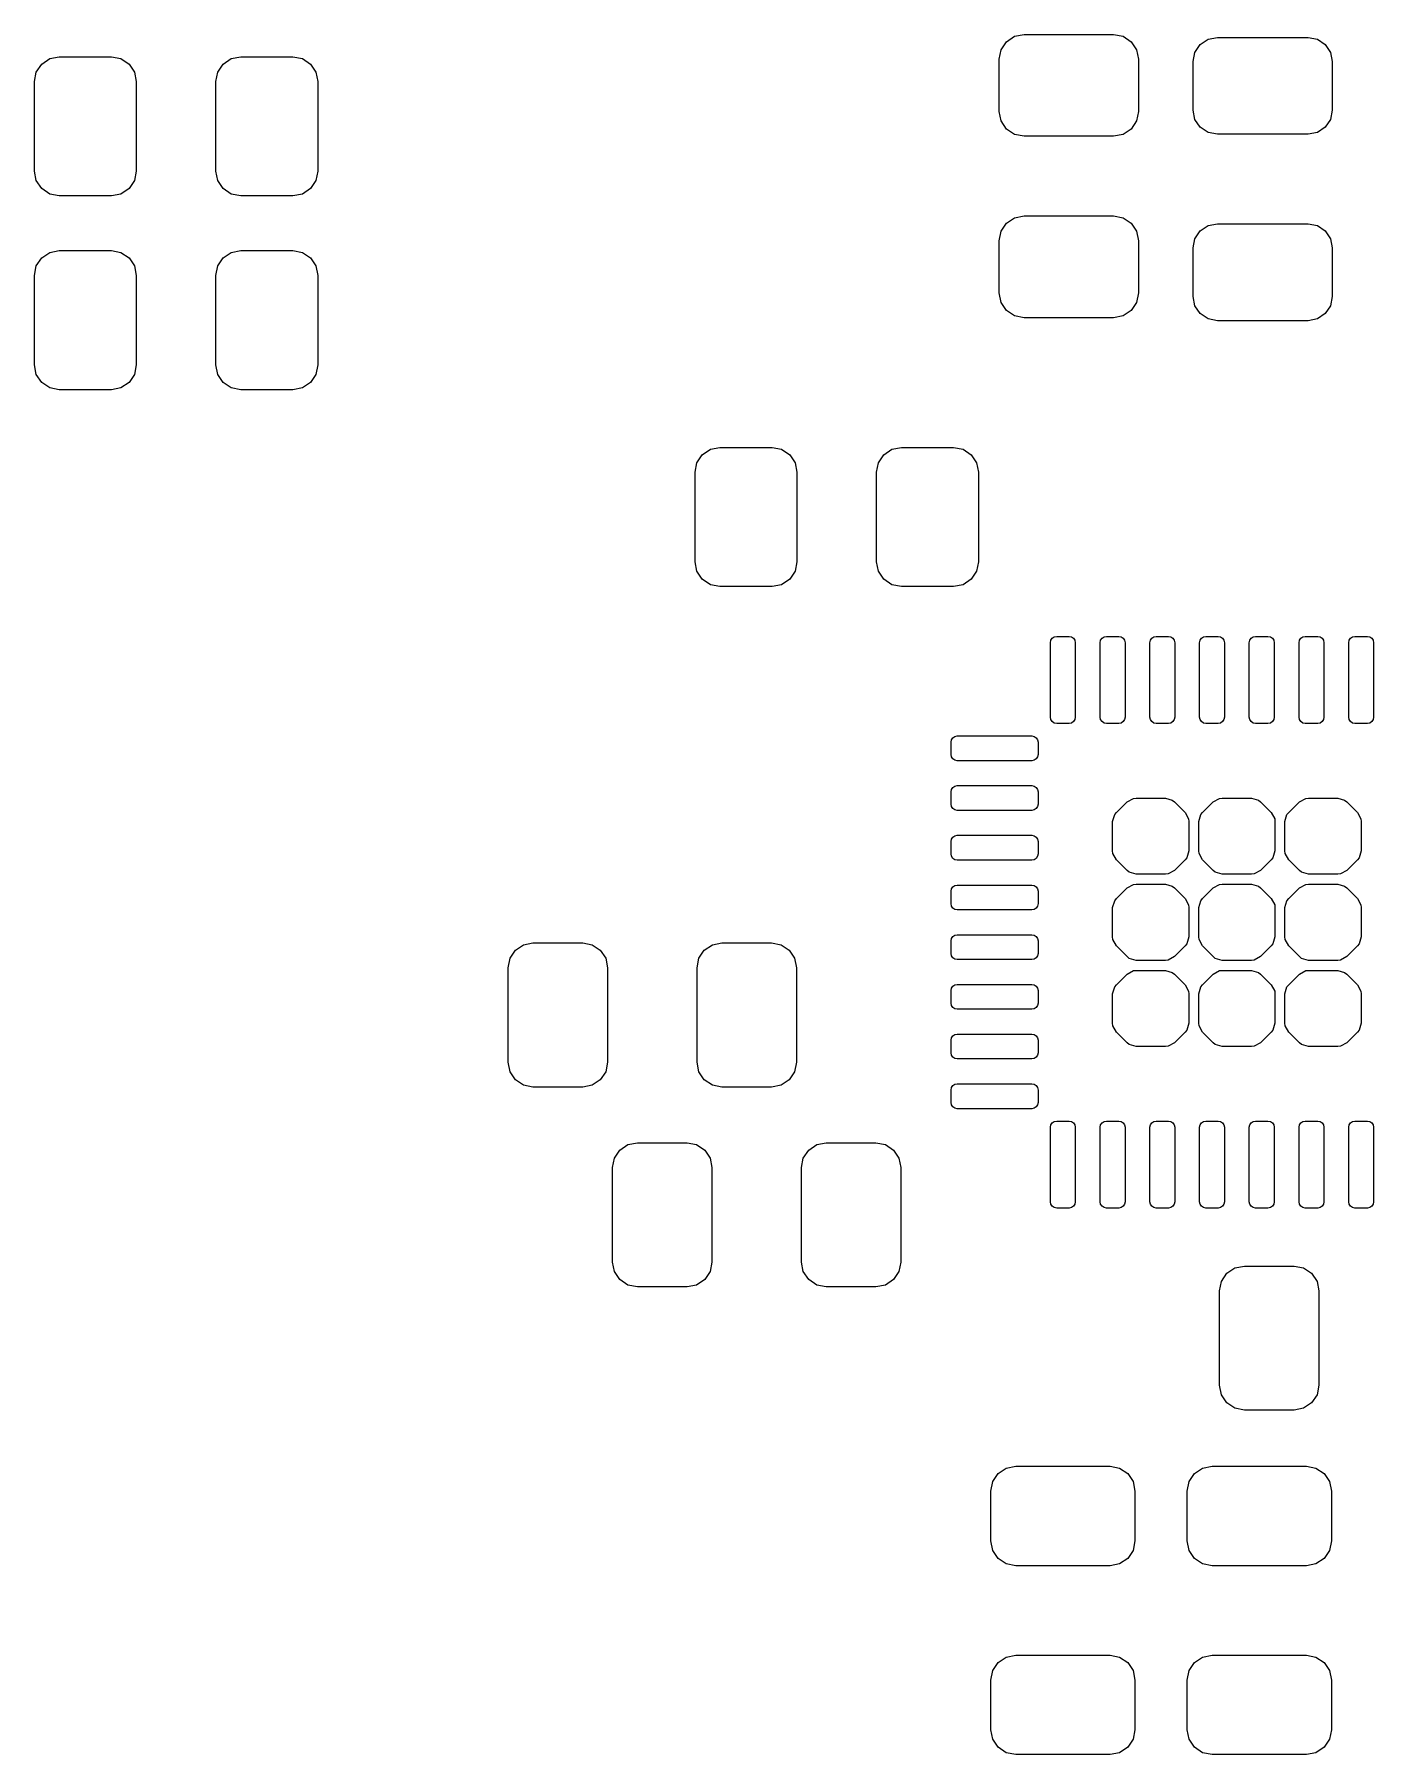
# Model space of a CAD drawing. Header units: millimetres. Extents: x 54.6 to 105.2, y -100.1 to -59.4.
# Drawn here: x 82.16 to 95.62, y -100.15 to -82.84 of the extents above; entities that cross this region are included whole.
import ezdxf

# ---------------------------------------------------------------- set-up
doc = ezdxf.new("R2010")
doc.units = ezdxf.units.MM
doc.layers.add('BLACK', color=250, linetype='CONTINUOUS')

msp = doc.modelspace()

# ---------------------------------------------------------------- linework, layer by layer
at = {"layer": 'BLACK', "linetype": 'CONTINUOUS'}
for p, q in [((91.933223, -82.918223), (92.014329, -82.86403)), ((92.014329, -82.86403), (92.11, -82.845)), ((92.11, -82.845), (93.01, -82.845)), ((93.01, -82.845), (93.105671, -82.86403)), ((93.105671, -82.86403), (93.186777, -82.918223)), ((93.960471, -82.893554), (94.05375, -82.875)), ((94.05375, -82.875), (94.96625, -82.875)), ((94.96625, -82.875), (95.059529, -82.893554)), ((91.86, -83.095), (91.87903, -82.999329)), ((91.87903, -82.999329), (91.933223, -82.918223)), ((93.186777, -82.918223), (93.24097, -82.999329)), ((93.24097, -82.999329), (93.26, -83.095)), ((93.81, -83.11875), (93.828554, -83.025471)), ((93.828554, -83.025471), (93.881393, -82.946393)), ((93.881393, -82.946393), (93.960471, -82.893554)), ((95.059529, -82.893554), (95.138607, -82.946393)), ((95.138607, -82.946393), (95.191446, -83.025471)), ((95.191446, -83.025471), (95.21, -83.11875)), ((82.155, -83.32), (82.17403, -83.224329)), ((82.17403, -83.224329), (82.228223, -83.143223)), ((82.228223, -83.143223), (82.309329, -83.08903)), ((82.309329, -83.08903), (82.405, -83.07)), ((82.405, -83.07), (82.93, -83.07)), ((82.93, -83.07), (83.025671, -83.08903)), ((83.025671, -83.08903), (83.106777, -83.143223)), ((83.106777, -83.143223), (83.16097, -83.224329)), ((83.16097, -83.224329), (83.18, -83.32)), ((83.98, -83.32), (83.99903, -83.224329)), ((83.99903, -83.224329), (84.053223, -83.143223)), ((84.053223, -83.143223), (84.134329, -83.08903)), ((84.134329, -83.08903), (84.23, -83.07)), ((84.23, -83.07), (84.755, -83.07)), ((84.755, -83.07), (84.850671, -83.08903)), ((84.850671, -83.08903), (84.931777, -83.143223)), ((84.931777, -83.143223), (84.98597, -83.224329)), ((84.98597, -83.224329), (85.005, -83.32)), ((91.86, -83.62), (91.86, -83.095)), ((93.26, -83.095), (93.26, -83.62)), ((93.81, -83.60625), (93.81, -83.11875)), ((95.21, -83.11875), (95.21, -83.60625)), ((82.155, -84.22), (82.155, -83.32)), ((83.18, -83.32), (83.18, -84.22)), ((83.98, -84.22), (83.98, -83.32)), ((85.005, -83.32), (85.005, -84.22)), ((91.87903, -83.715671), (91.86, -83.62)), ((91.933223, -83.796777), (91.87903, -83.715671)), ((93.24097, -83.715671), (93.186777, -83.796777)), ((93.26, -83.62), (93.24097, -83.715671)), ((93.828554, -83.699529), (93.81, -83.60625)), ((93.881393, -83.778607), (93.828554, -83.699529)), ((95.191446, -83.699529), (95.138607, -83.778607)), ((95.21, -83.60625), (95.191446, -83.699529)), ((92.014329, -83.85097), (91.933223, -83.796777)), ((92.11, -83.87), (92.014329, -83.85097)), ((93.01, -83.87), (92.11, -83.87)), ((93.105671, -83.85097), (93.01, -83.87)), ((93.186777, -83.796777), (93.105671, -83.85097)), ((93.960471, -83.831446), (93.881393, -83.778607)), ((94.05375, -83.85), (93.960471, -83.831446)), ((94.96625, -83.85), (94.05375, -83.85)), ((95.059529, -83.831446), (94.96625, -83.85)), ((95.138607, -83.778607), (95.059529, -83.831446)), ((82.17403, -84.315671), (82.155, -84.22)), ((83.18, -84.22), (83.16097, -84.315671)), ((83.99903, -84.315671), (83.98, -84.22)), ((85.005, -84.22), (84.98597, -84.315671)), ((82.228223, -84.396777), (82.17403, -84.315671)), ((82.309329, -84.45097), (82.228223, -84.396777)), ((83.106777, -84.396777), (83.025671, -84.45097)), ((83.16097, -84.315671), (83.106777, -84.396777)), ((84.053223, -84.396777), (83.99903, -84.315671)), ((84.134329, -84.45097), (84.053223, -84.396777)), ((84.931777, -84.396777), (84.850671, -84.45097)), ((84.98597, -84.315671), (84.931777, -84.396777)), ((82.405, -84.47), (82.309329, -84.45097)), ((82.93, -84.47), (82.405, -84.47)), ((83.025671, -84.45097), (82.93, -84.47)), ((84.23, -84.47), (84.134329, -84.45097)), ((84.755, -84.47), (84.23, -84.47)), ((84.850671, -84.45097), (84.755, -84.47)), ((91.87903, -84.824329), (91.933223, -84.743223)), ((91.933223, -84.743223), (92.014329, -84.68903)), ((92.014329, -84.68903), (92.11, -84.67)), ((92.11, -84.67), (93.01, -84.67)), ((93.01, -84.67), (93.105671, -84.68903)), ((93.105671, -84.68903), (93.186777, -84.743223)), ((93.186777, -84.743223), (93.24097, -84.824329)), ((93.881393, -84.821393), (93.960471, -84.768554)), ((93.960471, -84.768554), (94.05375, -84.75)), ((94.05375, -84.75), (94.96625, -84.75)), ((94.96625, -84.75), (95.059529, -84.768554)), ((95.059529, -84.768554), (95.138607, -84.821393)), ((91.86, -84.92), (91.87903, -84.824329)), ((91.86, -85.445), (91.86, -84.92)), ((93.24097, -84.824329), (93.26, -84.92)), ((93.26, -84.92), (93.26, -85.445)), ((93.81, -84.99375), (93.828554, -84.900471)), ((93.828554, -84.900471), (93.881393, -84.821393)), ((95.138607, -84.821393), (95.191446, -84.900471)), ((95.191446, -84.900471), (95.21, -84.99375)), ((82.17403, -85.174329), (82.228223, -85.093223)), ((82.228223, -85.093223), (82.309329, -85.03903)), ((82.309329, -85.03903), (82.405, -85.02)), ((82.405, -85.02), (82.93, -85.02)), ((82.93, -85.02), (83.025671, -85.03903)), ((83.025671, -85.03903), (83.106777, -85.093223)), ((83.106777, -85.093223), (83.16097, -85.174329)), ((83.99903, -85.174329), (84.053223, -85.093223)), ((84.053223, -85.093223), (84.134329, -85.03903)), ((84.134329, -85.03903), (84.23, -85.02)), ((84.23, -85.02), (84.755, -85.02)), ((84.755, -85.02), (84.850671, -85.03903)), ((84.850671, -85.03903), (84.931777, -85.093223)), ((84.931777, -85.093223), (84.98597, -85.174329)), ((93.81, -85.48125), (93.81, -84.99375)), ((95.21, -84.99375), (95.21, -85.48125)), ((82.155, -85.27), (82.17403, -85.174329)), ((82.155, -86.17), (82.155, -85.27)), ((83.16097, -85.174329), (83.18, -85.27)), ((83.18, -85.27), (83.18, -86.17)), ((83.98, -85.27), (83.99903, -85.174329)), ((83.98, -86.17), (83.98, -85.27)), ((84.98597, -85.174329), (85.005, -85.27)), ((85.005, -85.27), (85.005, -86.17)), ((91.87903, -85.540671), (91.86, -85.445)), ((93.26, -85.445), (93.24097, -85.540671)), ((93.828554, -85.574529), (93.81, -85.48125)), ((95.21, -85.48125), (95.191446, -85.574529)), ((91.933223, -85.621777), (91.87903, -85.540671)), ((92.014329, -85.67597), (91.933223, -85.621777)), ((93.186777, -85.621777), (93.105671, -85.67597)), ((93.24097, -85.540671), (93.186777, -85.621777)), ((93.881393, -85.653607), (93.828554, -85.574529)), ((93.960471, -85.706446), (93.881393, -85.653607)), ((95.138607, -85.653607), (95.059529, -85.706446)), ((95.191446, -85.574529), (95.138607, -85.653607)), ((92.11, -85.695), (92.014329, -85.67597)), ((93.01, -85.695), (92.11, -85.695)), ((93.105671, -85.67597), (93.01, -85.695)), ((94.05375, -85.725), (93.960471, -85.706446)), ((94.96625, -85.725), (94.05375, -85.725)), ((95.059529, -85.706446), (94.96625, -85.725)), ((82.17403, -86.265671), (82.155, -86.17)), ((83.18, -86.17), (83.16097, -86.265671)), ((83.99903, -86.265671), (83.98, -86.17)), ((85.005, -86.17), (84.98597, -86.265671)), ((82.228223, -86.346777), (82.17403, -86.265671)), ((82.309329, -86.40097), (82.228223, -86.346777)), ((83.106777, -86.346777), (83.025671, -86.40097)), ((83.16097, -86.265671), (83.106777, -86.346777)), ((84.053223, -86.346777), (83.99903, -86.265671)), ((84.134329, -86.40097), (84.053223, -86.346777)), ((84.931777, -86.346777), (84.850671, -86.40097)), ((84.98597, -86.265671), (84.931777, -86.346777)), ((82.405, -86.42), (82.309329, -86.40097)), ((82.93, -86.42), (82.405, -86.42)), ((83.025671, -86.40097), (82.93, -86.42)), ((84.23, -86.42), (84.134329, -86.40097)), ((84.755, -86.42), (84.23, -86.42)), ((84.850671, -86.40097), (84.755, -86.42)), ((88.873223, -87.073223), (88.954329, -87.01903)), ((88.954329, -87.01903), (89.05, -87)), ((89.05, -87), (89.575, -87)), ((89.575, -87), (89.670671, -87.01903)), ((89.670671, -87.01903), (89.751777, -87.073223)), ((90.698223, -87.073223), (90.779329, -87.01903)), ((90.779329, -87.01903), (90.875, -87)), ((90.875, -87), (91.4, -87)), ((91.4, -87), (91.495671, -87.01903)), ((91.495671, -87.01903), (91.576777, -87.073223)), ((88.8, -87.25), (88.81903, -87.154329)), ((88.81903, -87.154329), (88.873223, -87.073223)), ((89.751777, -87.073223), (89.80597, -87.154329)), ((89.80597, -87.154329), (89.825, -87.25)), ((90.625, -87.25), (90.64403, -87.154329)), ((90.64403, -87.154329), (90.698223, -87.073223)), ((91.576777, -87.073223), (91.63097, -87.154329)), ((91.63097, -87.154329), (91.65, -87.25)), ((88.8, -88.15), (88.8, -87.25)), ((89.825, -87.25), (89.825, -88.15)), ((90.625, -88.15), (90.625, -87.25)), ((91.65, -87.25), (91.65, -88.15)), ((88.81903, -88.245671), (88.8, -88.15)), ((88.873223, -88.326777), (88.81903, -88.245671)), ((89.80597, -88.245671), (89.751777, -88.326777)), ((89.825, -88.15), (89.80597, -88.245671)), ((90.64403, -88.245671), (90.625, -88.15)), ((90.698223, -88.326777), (90.64403, -88.245671)), ((91.63097, -88.245671), (91.576777, -88.326777)), ((91.65, -88.15), (91.63097, -88.245671)), ((88.954329, -88.38097), (88.873223, -88.326777)), ((89.05, -88.4), (88.954329, -88.38097)), ((89.575, -88.4), (89.05, -88.4)), ((89.670671, -88.38097), (89.575, -88.4)), ((89.751777, -88.326777), (89.670671, -88.38097)), ((90.779329, -88.38097), (90.698223, -88.326777)), ((90.875, -88.4), (90.779329, -88.38097)), ((91.4, -88.4), (90.875, -88.4)), ((91.495671, -88.38097), (91.4, -88.4)), ((91.576777, -88.326777), (91.495671, -88.38097)), ((92.375, -88.9645), (92.379758, -88.940582)), ((92.379758, -88.940582), (92.393306, -88.920306)), ((92.393306, -88.920306), (92.413582, -88.906758)), ((92.413582, -88.906758), (92.4375, -88.902)), ((92.4375, -88.902), (92.5625, -88.902)), ((92.5625, -88.902), (92.586418, -88.906758)), ((92.586418, -88.906758), (92.606694, -88.920306)), ((92.606694, -88.920306), (92.620242, -88.940582)), ((92.620242, -88.940582), (92.625, -88.9645)), ((92.875, -88.9645), (92.879758, -88.940582)), ((92.879758, -88.940582), (92.893306, -88.920306)), ((92.893306, -88.920306), (92.913582, -88.906758)), ((92.913582, -88.906758), (92.9375, -88.902)), ((92.9375, -88.902), (93.0625, -88.902)), ((93.0625, -88.902), (93.086418, -88.906758)), ((93.086418, -88.906758), (93.106694, -88.920306)), ((93.106694, -88.920306), (93.120242, -88.940582)), ((93.120242, -88.940582), (93.125, -88.9645)), ((93.375, -88.9645), (93.379758, -88.940582)), ((93.379758, -88.940582), (93.393306, -88.920306)), ((93.393306, -88.920306), (93.413582, -88.906758)), ((93.413582, -88.906758), (93.4375, -88.902)), ((93.4375, -88.902), (93.5625, -88.902)), ((93.5625, -88.902), (93.586418, -88.906758)), ((93.586418, -88.906758), (93.606694, -88.920306)), ((93.606694, -88.920306), (93.620242, -88.940582)), ((93.620242, -88.940582), (93.625, -88.9645)), ((93.875, -88.9645), (93.879758, -88.940582)), ((93.879758, -88.940582), (93.893306, -88.920306)), ((93.893306, -88.920306), (93.913582, -88.906758)), ((93.913582, -88.906758), (93.9375, -88.902)), ((93.9375, -88.902), (94.0625, -88.902)), ((94.0625, -88.902), (94.086418, -88.906758)), ((94.086418, -88.906758), (94.106694, -88.920306)), ((94.106694, -88.920306), (94.120242, -88.940582)), ((94.120242, -88.940582), (94.125, -88.9645)), ((94.375, -88.9645), (94.379758, -88.940582)), ((94.379758, -88.940582), (94.393306, -88.920306)), ((94.393306, -88.920306), (94.413582, -88.906758)), ((94.413582, -88.906758), (94.4375, -88.902)), ((94.4375, -88.902), (94.5625, -88.902)), ((94.5625, -88.902), (94.586418, -88.906758)), ((94.586418, -88.906758), (94.606694, -88.920306)), ((94.606694, -88.920306), (94.620242, -88.940582)), ((94.620242, -88.940582), (94.625, -88.9645)), ((94.875, -88.9645), (94.879758, -88.940582)), ((94.879758, -88.940582), (94.893306, -88.920306)), ((94.893306, -88.920306), (94.913582, -88.906758)), ((94.913582, -88.906758), (94.9375, -88.902)), ((94.9375, -88.902), (95.0625, -88.902)), ((95.0625, -88.902), (95.086418, -88.906758)), ((95.086418, -88.906758), (95.106694, -88.920306)), ((95.106694, -88.920306), (95.120242, -88.940582)), ((95.120242, -88.940582), (95.125, -88.9645)), ((95.375, -88.9645), (95.379758, -88.940582)), ((95.379758, -88.940582), (95.393306, -88.920306)), ((95.393306, -88.920306), (95.413582, -88.906758)), ((95.413582, -88.906758), (95.4375, -88.902)), ((95.4375, -88.902), (95.5625, -88.902)), ((95.5625, -88.902), (95.586418, -88.906758)), ((95.586418, -88.906758), (95.606694, -88.920306)), ((95.606694, -88.920306), (95.620242, -88.940582)), ((95.620242, -88.940582), (95.625, -88.9645)), ((92.375, -89.7145), (92.375, -88.9645)), ((92.625, -88.9645), (92.625, -89.7145)), ((92.875, -89.7145), (92.875, -88.9645)), ((93.125, -88.9645), (93.125, -89.7145)), ((93.375, -89.7145), (93.375, -88.9645)), ((93.625, -88.9645), (93.625, -89.7145)), ((93.875, -89.7145), (93.875, -88.9645)), ((94.125, -88.9645), (94.125, -89.7145)), ((94.375, -89.7145), (94.375, -88.9645)), ((94.625, -88.9645), (94.625, -89.7145)), ((94.875, -89.7145), (94.875, -88.9645)), ((95.125, -88.9645), (95.125, -89.7145)), ((95.375, -89.7145), (95.375, -88.9645)), ((95.625, -88.9645), (95.625, -89.7145)), ((92.379758, -89.738418), (92.375, -89.7145)), ((92.393306, -89.758694), (92.379758, -89.738418)), ((92.413582, -89.772242), (92.393306, -89.758694)), ((92.4375, -89.777), (92.413582, -89.772242)), ((92.5625, -89.777), (92.4375, -89.777)), ((92.586418, -89.772242), (92.5625, -89.777)), ((92.606694, -89.758694), (92.586418, -89.772242)), ((92.620242, -89.738418), (92.606694, -89.758694)), ((92.625, -89.7145), (92.620242, -89.738418)), ((92.879758, -89.738418), (92.875, -89.7145)), ((92.893306, -89.758694), (92.879758, -89.738418)), ((92.913582, -89.772242), (92.893306, -89.758694)), ((92.9375, -89.777), (92.913582, -89.772242)), ((93.0625, -89.777), (92.9375, -89.777)), ((93.086418, -89.772242), (93.0625, -89.777)), ((93.106694, -89.758694), (93.086418, -89.772242)), ((93.120242, -89.738418), (93.106694, -89.758694)), ((93.125, -89.7145), (93.120242, -89.738418)), ((93.379758, -89.738418), (93.375, -89.7145)), ((93.393306, -89.758694), (93.379758, -89.738418)), ((93.413582, -89.772242), (93.393306, -89.758694)), ((93.4375, -89.777), (93.413582, -89.772242)), ((93.5625, -89.777), (93.4375, -89.777)), ((93.586418, -89.772242), (93.5625, -89.777)), ((93.606694, -89.758694), (93.586418, -89.772242)), ((93.620242, -89.738418), (93.606694, -89.758694)), ((93.625, -89.7145), (93.620242, -89.738418)), ((93.879758, -89.738418), (93.875, -89.7145)), ((93.893306, -89.758694), (93.879758, -89.738418)), ((93.913582, -89.772242), (93.893306, -89.758694)), ((93.9375, -89.777), (93.913582, -89.772242)), ((94.0625, -89.777), (93.9375, -89.777)), ((94.086418, -89.772242), (94.0625, -89.777)), ((94.106694, -89.758694), (94.086418, -89.772242)), ((94.120242, -89.738418), (94.106694, -89.758694)), ((94.125, -89.7145), (94.120242, -89.738418)), ((94.379758, -89.738418), (94.375, -89.7145)), ((94.393306, -89.758694), (94.379758, -89.738418)), ((94.413582, -89.772242), (94.393306, -89.758694)), ((94.4375, -89.777), (94.413582, -89.772242)), ((94.5625, -89.777), (94.4375, -89.777)), ((94.586418, -89.772242), (94.5625, -89.777)), ((94.606694, -89.758694), (94.586418, -89.772242)), ((94.620242, -89.738418), (94.606694, -89.758694)), ((94.625, -89.7145), (94.620242, -89.738418)), ((94.879758, -89.738418), (94.875, -89.7145)), ((94.893306, -89.758694), (94.879758, -89.738418)), ((94.913582, -89.772242), (94.893306, -89.758694)), ((94.9375, -89.777), (94.913582, -89.772242)), ((95.0625, -89.777), (94.9375, -89.777)), ((95.086418, -89.772242), (95.0625, -89.777)), ((95.106694, -89.758694), (95.086418, -89.772242)), ((95.120242, -89.738418), (95.106694, -89.758694)), ((95.125, -89.7145), (95.120242, -89.738418)), ((95.379758, -89.738418), (95.375, -89.7145)), ((95.393306, -89.758694), (95.379758, -89.738418)), ((95.413582, -89.772242), (95.393306, -89.758694)), ((95.4375, -89.777), (95.413582, -89.772242)), ((95.5625, -89.777), (95.4375, -89.777)), ((95.586418, -89.772242), (95.5625, -89.777)), ((95.606694, -89.758694), (95.586418, -89.772242)), ((95.620242, -89.738418), (95.606694, -89.758694)), ((95.625, -89.7145), (95.620242, -89.738418)), ((91.375, -89.9645), (91.379758, -89.940582)), ((91.375, -90.0895), (91.375, -89.9645)), ((91.379758, -89.940582), (91.393306, -89.920306)), ((91.393306, -89.920306), (91.413582, -89.906758)), ((91.413582, -89.906758), (91.4375, -89.902)), ((91.4375, -89.902), (92.1875, -89.902)), ((92.1875, -89.902), (92.211418, -89.906758)), ((92.211418, -89.906758), (92.231694, -89.920306)), ((92.231694, -89.920306), (92.245242, -89.940582)), ((92.245242, -89.940582), (92.25, -89.9645)), ((92.25, -89.9645), (92.25, -90.0895)), ((91.379758, -90.113418), (91.375, -90.0895)), ((91.393306, -90.133694), (91.379758, -90.113418)), ((91.413582, -90.147242), (91.393306, -90.133694)), ((91.4375, -90.152), (91.413582, -90.147242)), ((92.1875, -90.152), (91.4375, -90.152)), ((92.211418, -90.147242), (92.1875, -90.152)), ((92.231694, -90.133694), (92.211418, -90.147242)), ((92.245242, -90.113418), (92.231694, -90.133694)), ((92.25, -90.0895), (92.245242, -90.113418)), ((91.375, -90.4645), (91.379758, -90.440582)), ((91.375, -90.5895), (91.375, -90.4645)), ((91.379758, -90.440582), (91.393306, -90.420306)), ((91.393306, -90.420306), (91.413582, -90.406758)), ((91.413582, -90.406758), (91.4375, -90.402)), ((91.4375, -90.402), (92.1875, -90.402)), ((92.1875, -90.402), (92.211418, -90.406758)), ((92.211418, -90.406758), (92.231694, -90.420306)), ((92.231694, -90.420306), (92.245242, -90.440582)), ((92.245242, -90.440582), (92.25, -90.4645)), ((92.25, -90.4645), (92.25, -90.5895)), ((91.379758, -90.613418), (91.375, -90.5895)), ((91.393306, -90.633694), (91.379758, -90.613418)), ((91.413582, -90.647242), (91.393306, -90.633694)), ((91.4375, -90.652), (91.413582, -90.647242)), ((92.1875, -90.652), (91.4375, -90.652)), ((92.211418, -90.647242), (92.1875, -90.652)), ((92.231694, -90.633694), (92.211418, -90.647242)), ((92.245242, -90.613418), (92.231694, -90.633694)), ((92.25, -90.5895), (92.245242, -90.613418)), ((93.020651, -90.693363), (93.037963, -90.671879)), ((93.037963, -90.671879), (93.144879, -90.564963)), ((93.144879, -90.564963), (93.208704, -90.530112)), ((93.208704, -90.530112), (93.236137, -90.527163)), ((93.236137, -90.527163), (93.530529, -90.527163)), ((93.530529, -90.527163), (93.600303, -90.547651)), ((93.600303, -90.547651), (93.621787, -90.564963)), ((93.621787, -90.564963), (93.728703, -90.671879)), ((93.728703, -90.671879), (93.763554, -90.735704)), ((93.887318, -90.693363), (93.90463, -90.671879)), ((93.90463, -90.671879), (94.011546, -90.564963)), ((94.011546, -90.564963), (94.075371, -90.530112)), ((94.075371, -90.530112), (94.102804, -90.527163)), ((94.102804, -90.527163), (94.397196, -90.527163)), ((94.397196, -90.527163), (94.46697, -90.547651)), ((94.46697, -90.547651), (94.488454, -90.564963)), ((94.488454, -90.564963), (94.59537, -90.671879)), ((94.59537, -90.671879), (94.630221, -90.735704)), ((94.753985, -90.693363), (94.771297, -90.671879)), ((94.771297, -90.671879), (94.878213, -90.564963)), ((94.878213, -90.564963), (94.942038, -90.530112)), ((94.942038, -90.530112), (94.969471, -90.527163)), ((94.969471, -90.527163), (95.263863, -90.527163)), ((95.263863, -90.527163), (95.333637, -90.547651)), ((95.333637, -90.547651), (95.355121, -90.564963)), ((95.355121, -90.564963), (95.462037, -90.671879)), ((95.462037, -90.671879), (95.496888, -90.735704)), ((93.000163, -90.763137), (93.020651, -90.693363)), ((93.000163, -91.057529), (93.000163, -90.763137)), ((93.763554, -90.735704), (93.766503, -90.763137)), ((93.766503, -90.763137), (93.766503, -91.057529)), ((93.86683, -90.763137), (93.887318, -90.693363)), ((93.86683, -91.057529), (93.86683, -90.763137)), ((94.630221, -90.735704), (94.63317, -90.763137)), ((94.63317, -90.763137), (94.63317, -91.057529)), ((94.733497, -90.763137), (94.753985, -90.693363)), ((94.733497, -91.057529), (94.733497, -90.763137)), ((95.496888, -90.735704), (95.499837, -90.763137)), ((95.499837, -90.763137), (95.499837, -91.057529)), ((91.375, -90.9645), (91.379758, -90.940582)), ((91.375, -91.0895), (91.375, -90.9645)), ((91.379758, -90.940582), (91.393306, -90.920306)), ((91.393306, -90.920306), (91.413582, -90.906758)), ((91.413582, -90.906758), (91.4375, -90.902)), ((91.4375, -90.902), (92.1875, -90.902)), ((92.1875, -90.902), (92.211418, -90.906758)), ((92.211418, -90.906758), (92.231694, -90.920306)), ((92.231694, -90.920306), (92.245242, -90.940582)), ((92.245242, -90.940582), (92.25, -90.9645)), ((92.25, -90.9645), (92.25, -91.0895)), ((91.379758, -91.113418), (91.375, -91.0895)), ((91.393306, -91.133694), (91.379758, -91.113418)), ((91.413582, -91.147242), (91.393306, -91.133694)), ((91.4375, -91.152), (91.413582, -91.147242)), ((92.1875, -91.152), (91.4375, -91.152)), ((92.211418, -91.147242), (92.1875, -91.152)), ((92.231694, -91.133694), (92.211418, -91.147242)), ((92.245242, -91.113418), (92.231694, -91.133694)), ((92.25, -91.0895), (92.245242, -91.113418)), ((93.003112, -91.084962), (93.000163, -91.057529)), ((93.037963, -91.148787), (93.003112, -91.084962)), ((93.144879, -91.255703), (93.037963, -91.148787)), ((93.728703, -91.148787), (93.621787, -91.255703)), ((93.746015, -91.127303), (93.728703, -91.148787)), ((93.766503, -91.057529), (93.746015, -91.127303)), ((93.869779, -91.084962), (93.86683, -91.057529)), ((93.90463, -91.148787), (93.869779, -91.084962)), ((94.011546, -91.255703), (93.90463, -91.148787)), ((94.59537, -91.148787), (94.488454, -91.255703)), ((94.612682, -91.127303), (94.59537, -91.148787)), ((94.63317, -91.057529), (94.612682, -91.127303)), ((94.736446, -91.084962), (94.733497, -91.057529)), ((94.771297, -91.148787), (94.736446, -91.084962)), ((94.878213, -91.255703), (94.771297, -91.148787)), ((95.462037, -91.148787), (95.355121, -91.255703)), ((95.479349, -91.127303), (95.462037, -91.148787)), ((95.499837, -91.057529), (95.479349, -91.127303)), ((93.166363, -91.273015), (93.144879, -91.255703)), ((93.236137, -91.293503), (93.166363, -91.273015)), ((93.530529, -91.293503), (93.236137, -91.293503)), ((93.557962, -91.290554), (93.530529, -91.293503)), ((93.621787, -91.255703), (93.557962, -91.290554)), ((94.03303, -91.273015), (94.011546, -91.255703)), ((94.102804, -91.293503), (94.03303, -91.273015)), ((94.397196, -91.293503), (94.102804, -91.293503)), ((94.424629, -91.290554), (94.397196, -91.293503)), ((94.488454, -91.255703), (94.424629, -91.290554)), ((94.899697, -91.273015), (94.878213, -91.255703)), ((94.969471, -91.293503), (94.899697, -91.273015)), ((95.263863, -91.293503), (94.969471, -91.293503)), ((95.291296, -91.290554), (95.263863, -91.293503)), ((95.355121, -91.255703), (95.291296, -91.290554)), ((91.375, -91.4645), (91.379758, -91.440582)), ((91.375, -91.5895), (91.375, -91.4645)), ((91.379758, -91.440582), (91.393306, -91.420306)), ((91.393306, -91.420306), (91.413582, -91.406758)), ((91.413582, -91.406758), (91.4375, -91.402)), ((91.4375, -91.402), (92.1875, -91.402)), ((92.1875, -91.402), (92.211418, -91.406758)), ((92.211418, -91.406758), (92.231694, -91.420306)), ((92.231694, -91.420306), (92.245242, -91.440582)), ((92.245242, -91.440582), (92.25, -91.4645)), ((92.25, -91.4645), (92.25, -91.5895)), ((93.020651, -91.56003), (93.037963, -91.538546)), ((93.037963, -91.538546), (93.144879, -91.43163)), ((93.144879, -91.43163), (93.208704, -91.396779)), ((93.208704, -91.396779), (93.236137, -91.39383)), ((93.236137, -91.39383), (93.530529, -91.39383)), ((93.530529, -91.39383), (93.600303, -91.414318)), ((93.600303, -91.414318), (93.621787, -91.43163)), ((93.621787, -91.43163), (93.728703, -91.538546)), ((93.728703, -91.538546), (93.763554, -91.602371)), ((93.887318, -91.56003), (93.90463, -91.538546)), ((93.90463, -91.538546), (94.011546, -91.43163)), ((94.011546, -91.43163), (94.075371, -91.396779)), ((94.075371, -91.396779), (94.102804, -91.39383)), ((94.102804, -91.39383), (94.397196, -91.39383)), ((94.397196, -91.39383), (94.46697, -91.414318)), ((94.46697, -91.414318), (94.488454, -91.43163)), ((94.488454, -91.43163), (94.59537, -91.538546)), ((94.59537, -91.538546), (94.630221, -91.602371)), ((94.753985, -91.56003), (94.771297, -91.538546)), ((94.771297, -91.538546), (94.878213, -91.43163)), ((94.878213, -91.43163), (94.942038, -91.396779)), ((94.942038, -91.396779), (94.969471, -91.39383)), ((94.969471, -91.39383), (95.263863, -91.39383)), ((95.263863, -91.39383), (95.333637, -91.414318)), ((95.333637, -91.414318), (95.355121, -91.43163)), ((95.355121, -91.43163), (95.462037, -91.538546)), ((95.462037, -91.538546), (95.496888, -91.602371)), ((91.379758, -91.613418), (91.375, -91.5895)), ((91.393306, -91.633694), (91.379758, -91.613418)), ((91.413582, -91.647242), (91.393306, -91.633694)), ((91.4375, -91.652), (91.413582, -91.647242)), ((92.1875, -91.652), (91.4375, -91.652)), ((92.211418, -91.647242), (92.1875, -91.652)), ((92.231694, -91.633694), (92.211418, -91.647242)), ((92.245242, -91.613418), (92.231694, -91.633694)), ((92.25, -91.5895), (92.245242, -91.613418)), ((93.000163, -91.629804), (93.020651, -91.56003)), ((93.000163, -91.924196), (93.000163, -91.629804)), ((93.763554, -91.602371), (93.766503, -91.629804)), ((93.766503, -91.629804), (93.766503, -91.924196)), ((93.86683, -91.629804), (93.887318, -91.56003)), ((93.86683, -91.924196), (93.86683, -91.629804)), ((94.630221, -91.602371), (94.63317, -91.629804)), ((94.63317, -91.629804), (94.63317, -91.924196)), ((94.733497, -91.629804), (94.753985, -91.56003)), ((94.733497, -91.924196), (94.733497, -91.629804)), ((95.496888, -91.602371), (95.499837, -91.629804)), ((95.499837, -91.629804), (95.499837, -91.924196)), ((86.93903, -92.139329), (86.993223, -92.058223)), ((86.993223, -92.058223), (87.074329, -92.00403)), ((87.074329, -92.00403), (87.17, -91.985)), ((87.17, -91.985), (87.67, -91.985)), ((87.67, -91.985), (87.765671, -92.00403)), ((87.765671, -92.00403), (87.846777, -92.058223)), ((87.846777, -92.058223), (87.90097, -92.139329)), ((88.83903, -92.139329), (88.893223, -92.058223)), ((88.893223, -92.058223), (88.974329, -92.00403)), ((88.974329, -92.00403), (89.07, -91.985)), ((89.07, -91.985), (89.57, -91.985)), ((89.57, -91.985), (89.665671, -92.00403)), ((89.665671, -92.00403), (89.746777, -92.058223)), ((89.746777, -92.058223), (89.80097, -92.139329)), ((91.375, -91.9645), (91.379758, -91.940582)), ((91.375, -92.0895), (91.375, -91.9645)), ((91.379758, -91.940582), (91.393306, -91.920306)), ((91.393306, -91.920306), (91.413582, -91.906758)), ((91.413582, -91.906758), (91.4375, -91.902)), ((91.4375, -91.902), (92.1875, -91.902)), ((92.1875, -91.902), (92.211418, -91.906758)), ((92.211418, -91.906758), (92.231694, -91.920306)), ((92.231694, -91.920306), (92.245242, -91.940582)), ((92.245242, -91.940582), (92.25, -91.9645)), ((92.25, -91.9645), (92.25, -92.0895)), ((93.003112, -91.951629), (93.000163, -91.924196)), ((93.037963, -92.015454), (93.003112, -91.951629)), ((93.144879, -92.12237), (93.037963, -92.015454)), ((93.728703, -92.015454), (93.621787, -92.12237)), ((93.746015, -91.99397), (93.728703, -92.015454)), ((93.766503, -91.924196), (93.746015, -91.99397)), ((93.869779, -91.951629), (93.86683, -91.924196)), ((93.90463, -92.015454), (93.869779, -91.951629)), ((94.011546, -92.12237), (93.90463, -92.015454)), ((94.59537, -92.015454), (94.488454, -92.12237)), ((94.612682, -91.99397), (94.59537, -92.015454)), ((94.63317, -91.924196), (94.612682, -91.99397)), ((94.736446, -91.951629), (94.733497, -91.924196)), ((94.771297, -92.015454), (94.736446, -91.951629)), ((94.878213, -92.12237), (94.771297, -92.015454)), ((95.462037, -92.015454), (95.355121, -92.12237)), ((95.479349, -91.99397), (95.462037, -92.015454)), ((95.499837, -91.924196), (95.479349, -91.99397)), ((86.92, -92.235), (86.93903, -92.139329)), ((86.92, -93.185), (86.92, -92.235)), ((87.90097, -92.139329), (87.92, -92.235)), ((87.92, -92.235), (87.92, -93.185)), ((88.82, -92.235), (88.83903, -92.139329)), ((88.82, -93.185), (88.82, -92.235)), ((89.80097, -92.139329), (89.82, -92.235)), ((89.82, -92.235), (89.82, -93.185)), ((91.379758, -92.113418), (91.375, -92.0895)), ((91.393306, -92.133694), (91.379758, -92.113418)), ((91.413582, -92.147242), (91.393306, -92.133694)), ((91.4375, -92.152), (91.413582, -92.147242)), ((92.1875, -92.152), (91.4375, -92.152)), ((92.211418, -92.147242), (92.1875, -92.152)), ((92.231694, -92.133694), (92.211418, -92.147242)), ((92.245242, -92.113418), (92.231694, -92.133694)), ((92.25, -92.0895), (92.245242, -92.113418)), ((93.166363, -92.139682), (93.144879, -92.12237)), ((93.236137, -92.16017), (93.166363, -92.139682)), ((93.530529, -92.16017), (93.236137, -92.16017)), ((93.557962, -92.157221), (93.530529, -92.16017)), ((93.621787, -92.12237), (93.557962, -92.157221)), ((94.03303, -92.139682), (94.011546, -92.12237)), ((94.102804, -92.16017), (94.03303, -92.139682)), ((94.397196, -92.16017), (94.102804, -92.16017)), ((94.424629, -92.157221), (94.397196, -92.16017)), ((94.488454, -92.12237), (94.424629, -92.157221)), ((94.899697, -92.139682), (94.878213, -92.12237)), ((94.969471, -92.16017), (94.899697, -92.139682)), ((95.263863, -92.16017), (94.969471, -92.16017)), ((95.291296, -92.157221), (95.263863, -92.16017)), ((95.355121, -92.12237), (95.291296, -92.157221)), ((91.393306, -92.420306), (91.413582, -92.406758)), ((91.413582, -92.406758), (91.4375, -92.402)), ((91.4375, -92.402), (92.1875, -92.402)), ((92.1875, -92.402), (92.211418, -92.406758)), ((92.211418, -92.406758), (92.231694, -92.420306)), ((93.020651, -92.426697), (93.037963, -92.405213)), ((93.037963, -92.405213), (93.144879, -92.298297)), ((93.144879, -92.298297), (93.208704, -92.263446)), ((93.208704, -92.263446), (93.236137, -92.260497)), ((93.236137, -92.260497), (93.530529, -92.260497)), ((93.530529, -92.260497), (93.600303, -92.280985)), ((93.600303, -92.280985), (93.621787, -92.298297)), ((93.621787, -92.298297), (93.728703, -92.405213)), ((93.728703, -92.405213), (93.763554, -92.469038)), ((93.887318, -92.426697), (93.90463, -92.405213)), ((93.90463, -92.405213), (94.011546, -92.298297)), ((94.011546, -92.298297), (94.075371, -92.263446)), ((94.075371, -92.263446), (94.102804, -92.260497)), ((94.102804, -92.260497), (94.397196, -92.260497)), ((94.397196, -92.260497), (94.46697, -92.280985)), ((94.46697, -92.280985), (94.488454, -92.298297)), ((94.488454, -92.298297), (94.59537, -92.405213)), ((94.59537, -92.405213), (94.630221, -92.469038)), ((94.753985, -92.426697), (94.771297, -92.405213)), ((94.771297, -92.405213), (94.878213, -92.298297)), ((94.878213, -92.298297), (94.942038, -92.263446)), ((94.942038, -92.263446), (94.969471, -92.260497)), ((94.969471, -92.260497), (95.263863, -92.260497)), ((95.263863, -92.260497), (95.333637, -92.280985)), ((95.333637, -92.280985), (95.355121, -92.298297)), ((95.355121, -92.298297), (95.462037, -92.405213)), ((95.462037, -92.405213), (95.496888, -92.469038)), ((91.375, -92.4645), (91.379758, -92.440582)), ((91.375, -92.5895), (91.375, -92.4645)), ((91.379758, -92.440582), (91.393306, -92.420306)), ((92.231694, -92.420306), (92.245242, -92.440582)), ((92.245242, -92.440582), (92.25, -92.4645)), ((92.25, -92.4645), (92.25, -92.5895)), ((93.000163, -92.496471), (93.020651, -92.426697)), ((93.000163, -92.790863), (93.000163, -92.496471)), ((93.763554, -92.469038), (93.766503, -92.496471)), ((93.766503, -92.496471), (93.766503, -92.790863)), ((93.86683, -92.496471), (93.887318, -92.426697)), ((93.86683, -92.790863), (93.86683, -92.496471)), ((94.630221, -92.469038), (94.63317, -92.496471)), ((94.63317, -92.496471), (94.63317, -92.790863)), ((94.733497, -92.496471), (94.753985, -92.426697)), ((94.733497, -92.790863), (94.733497, -92.496471)), ((95.496888, -92.469038), (95.499837, -92.496471)), ((95.499837, -92.496471), (95.499837, -92.790863)), ((91.379758, -92.613418), (91.375, -92.5895)), ((91.393306, -92.633694), (91.379758, -92.613418)), ((91.413582, -92.647242), (91.393306, -92.633694)), ((91.4375, -92.652), (91.413582, -92.647242)), ((92.1875, -92.652), (91.4375, -92.652)), ((92.211418, -92.647242), (92.1875, -92.652)), ((92.231694, -92.633694), (92.211418, -92.647242)), ((92.245242, -92.613418), (92.231694, -92.633694)), ((92.25, -92.5895), (92.245242, -92.613418)), ((91.379758, -92.940582), (91.393306, -92.920306)), ((91.393306, -92.920306), (91.413582, -92.906758)), ((91.413582, -92.906758), (91.4375, -92.902)), ((91.4375, -92.902), (92.1875, -92.902)), ((92.1875, -92.902), (92.211418, -92.906758)), ((92.211418, -92.906758), (92.231694, -92.920306)), ((92.231694, -92.920306), (92.245242, -92.940582)), ((93.003112, -92.818296), (93.000163, -92.790863)), ((93.037963, -92.882121), (93.003112, -92.818296)), ((93.144879, -92.989037), (93.037963, -92.882121)), ((93.728703, -92.882121), (93.621787, -92.989037)), ((93.746015, -92.860637), (93.728703, -92.882121)), ((93.766503, -92.790863), (93.746015, -92.860637)), ((93.869779, -92.818296), (93.86683, -92.790863)), ((93.90463, -92.882121), (93.869779, -92.818296)), ((94.011546, -92.989037), (93.90463, -92.882121)), ((94.59537, -92.882121), (94.488454, -92.989037)), ((94.612682, -92.860637), (94.59537, -92.882121)), ((94.63317, -92.790863), (94.612682, -92.860637)), ((94.736446, -92.818296), (94.733497, -92.790863)), ((94.771297, -92.882121), (94.736446, -92.818296)), ((94.878213, -92.989037), (94.771297, -92.882121)), ((95.462037, -92.882121), (95.355121, -92.989037)), ((95.479349, -92.860637), (95.462037, -92.882121)), ((95.499837, -92.790863), (95.479349, -92.860637)), ((91.375, -92.9645), (91.379758, -92.940582)), ((91.375, -93.0895), (91.375, -92.9645)), ((91.379758, -93.113418), (91.375, -93.0895)), ((92.245242, -92.940582), (92.25, -92.9645)), ((92.25, -93.0895), (92.245242, -93.113418)), ((92.25, -92.9645), (92.25, -93.0895)), ((93.166363, -93.006349), (93.144879, -92.989037)), ((93.236137, -93.026837), (93.166363, -93.006349)), ((93.530529, -93.026837), (93.236137, -93.026837)), ((93.557962, -93.023888), (93.530529, -93.026837)), ((93.621787, -92.989037), (93.557962, -93.023888)), ((94.03303, -93.006349), (94.011546, -92.989037)), ((94.102804, -93.026837), (94.03303, -93.006349)), ((94.397196, -93.026837), (94.102804, -93.026837)), ((94.424629, -93.023888), (94.397196, -93.026837)), ((94.488454, -92.989037), (94.424629, -93.023888)), ((94.899697, -93.006349), (94.878213, -92.989037)), ((94.969471, -93.026837), (94.899697, -93.006349)), ((95.263863, -93.026837), (94.969471, -93.026837)), ((95.291296, -93.023888), (95.263863, -93.026837)), ((95.355121, -92.989037), (95.291296, -93.023888)), ((86.93903, -93.280671), (86.92, -93.185)), ((87.92, -93.185), (87.90097, -93.280671)), ((88.83903, -93.280671), (88.82, -93.185)), ((89.82, -93.185), (89.80097, -93.280671)), ((91.393306, -93.133694), (91.379758, -93.113418)), ((91.413582, -93.147242), (91.393306, -93.133694)), ((91.4375, -93.152), (91.413582, -93.147242)), ((92.1875, -93.152), (91.4375, -93.152)), ((92.211418, -93.147242), (92.1875, -93.152)), ((92.231694, -93.133694), (92.211418, -93.147242)), ((92.245242, -93.113418), (92.231694, -93.133694)), ((86.993223, -93.361777), (86.93903, -93.280671)), ((87.074329, -93.41597), (86.993223, -93.361777)), ((87.17, -93.435), (87.074329, -93.41597)), ((87.67, -93.435), (87.17, -93.435)), ((87.765671, -93.41597), (87.67, -93.435)), ((87.846777, -93.361777), (87.765671, -93.41597)), ((87.90097, -93.280671), (87.846777, -93.361777)), ((88.893223, -93.361777), (88.83903, -93.280671)), ((88.974329, -93.41597), (88.893223, -93.361777)), ((89.07, -93.435), (88.974329, -93.41597)), ((89.57, -93.435), (89.07, -93.435)), ((89.665671, -93.41597), (89.57, -93.435)), ((89.746777, -93.361777), (89.665671, -93.41597)), ((89.80097, -93.280671), (89.746777, -93.361777)), ((91.375, -93.4645), (91.379758, -93.440582)), ((91.379758, -93.440582), (91.393306, -93.420306)), ((91.393306, -93.420306), (91.413582, -93.406758)), ((91.413582, -93.406758), (91.4375, -93.402)), ((91.4375, -93.402), (92.1875, -93.402)), ((92.1875, -93.402), (92.211418, -93.406758)), ((92.211418, -93.406758), (92.231694, -93.420306)), ((92.231694, -93.420306), (92.245242, -93.440582)), ((92.245242, -93.440582), (92.25, -93.4645)), ((91.375, -93.5895), (91.375, -93.4645)), ((91.379758, -93.613418), (91.375, -93.5895)), ((91.393306, -93.633694), (91.379758, -93.613418)), ((92.245242, -93.613418), (92.231694, -93.633694)), ((92.25, -93.5895), (92.245242, -93.613418)), ((92.25, -93.4645), (92.25, -93.5895)), ((91.413582, -93.647242), (91.393306, -93.633694)), ((91.4375, -93.652), (91.413582, -93.647242)), ((92.1875, -93.652), (91.4375, -93.652)), ((92.211418, -93.647242), (92.1875, -93.652)), ((92.231694, -93.633694), (92.211418, -93.647242)), ((92.393306, -93.795306), (92.413582, -93.781758)), ((92.413582, -93.781758), (92.4375, -93.777)), ((92.4375, -93.777), (92.5625, -93.777)), ((92.5625, -93.777), (92.586418, -93.781758)), ((92.586418, -93.781758), (92.606694, -93.795306)), ((92.893306, -93.795306), (92.913582, -93.781758)), ((92.913582, -93.781758), (92.9375, -93.777)), ((92.9375, -93.777), (93.0625, -93.777)), ((93.0625, -93.777), (93.086418, -93.781758)), ((93.086418, -93.781758), (93.106694, -93.795306)), ((93.393306, -93.795306), (93.413582, -93.781758)), ((93.413582, -93.781758), (93.4375, -93.777)), ((93.4375, -93.777), (93.5625, -93.777)), ((93.5625, -93.777), (93.586418, -93.781758)), ((93.586418, -93.781758), (93.606694, -93.795306)), ((93.893306, -93.795306), (93.913582, -93.781758)), ((93.913582, -93.781758), (93.9375, -93.777)), ((93.9375, -93.777), (94.0625, -93.777)), ((94.0625, -93.777), (94.086418, -93.781758)), ((94.086418, -93.781758), (94.106694, -93.795306)), ((94.393306, -93.795306), (94.413582, -93.781758)), ((94.413582, -93.781758), (94.4375, -93.777)), ((94.4375, -93.777), (94.5625, -93.777)), ((94.5625, -93.777), (94.586418, -93.781758)), ((94.586418, -93.781758), (94.606694, -93.795306)), ((94.893306, -93.795306), (94.913582, -93.781758)), ((94.913582, -93.781758), (94.9375, -93.777)), ((94.9375, -93.777), (95.0625, -93.777)), ((95.0625, -93.777), (95.086418, -93.781758)), ((95.086418, -93.781758), (95.106694, -93.795306)), ((95.393306, -93.795306), (95.413582, -93.781758)), ((95.413582, -93.781758), (95.4375, -93.777)), ((95.4375, -93.777), (95.5625, -93.777)), ((95.5625, -93.777), (95.586418, -93.781758)), ((95.586418, -93.781758), (95.606694, -93.795306)), ((92.375, -93.8395), (92.379758, -93.815582)), ((92.375, -94.5895), (92.375, -93.8395)), ((92.379758, -93.815582), (92.393306, -93.795306)), ((92.606694, -93.795306), (92.620242, -93.815582)), ((92.620242, -93.815582), (92.625, -93.8395)), ((92.625, -93.8395), (92.625, -94.5895)), ((92.875, -93.8395), (92.879758, -93.815582)), ((92.875, -94.5895), (92.875, -93.8395)), ((92.879758, -93.815582), (92.893306, -93.795306)), ((93.106694, -93.795306), (93.120242, -93.815582)), ((93.120242, -93.815582), (93.125, -93.8395)), ((93.125, -93.8395), (93.125, -94.5895)), ((93.375, -93.8395), (93.379758, -93.815582)), ((93.375, -94.5895), (93.375, -93.8395)), ((93.379758, -93.815582), (93.393306, -93.795306)), ((93.606694, -93.795306), (93.620242, -93.815582)), ((93.620242, -93.815582), (93.625, -93.8395)), ((93.625, -93.8395), (93.625, -94.5895)), ((93.875, -93.8395), (93.879758, -93.815582)), ((93.875, -94.5895), (93.875, -93.8395)), ((93.879758, -93.815582), (93.893306, -93.795306)), ((94.106694, -93.795306), (94.120242, -93.815582)), ((94.120242, -93.815582), (94.125, -93.8395)), ((94.125, -93.8395), (94.125, -94.5895)), ((94.375, -93.8395), (94.379758, -93.815582)), ((94.375, -94.5895), (94.375, -93.8395)), ((94.379758, -93.815582), (94.393306, -93.795306)), ((94.606694, -93.795306), (94.620242, -93.815582)), ((94.620242, -93.815582), (94.625, -93.8395)), ((94.625, -93.8395), (94.625, -94.5895)), ((94.875, -93.8395), (94.879758, -93.815582)), ((94.875, -94.5895), (94.875, -93.8395)), ((94.879758, -93.815582), (94.893306, -93.795306)), ((95.106694, -93.795306), (95.120242, -93.815582)), ((95.120242, -93.815582), (95.125, -93.8395)), ((95.125, -93.8395), (95.125, -94.5895)), ((95.375, -93.8395), (95.379758, -93.815582)), ((95.375, -94.5895), (95.375, -93.8395)), ((95.379758, -93.815582), (95.393306, -93.795306)), ((95.606694, -93.795306), (95.620242, -93.815582)), ((95.620242, -93.815582), (95.625, -93.8395)), ((95.625, -93.8395), (95.625, -94.5895)), ((87.98903, -94.149329), (88.043223, -94.068223)), ((88.043223, -94.068223), (88.124329, -94.01403)), ((88.124329, -94.01403), (88.22, -93.995)), ((88.22, -93.995), (88.72, -93.995)), ((88.72, -93.995), (88.815671, -94.01403)), ((88.815671, -94.01403), (88.896777, -94.068223)), ((88.896777, -94.068223), (88.95097, -94.149329)), ((89.88903, -94.149329), (89.943223, -94.068223)), ((89.943223, -94.068223), (90.024329, -94.01403)), ((90.024329, -94.01403), (90.12, -93.995)), ((90.12, -93.995), (90.62, -93.995)), ((90.62, -93.995), (90.715671, -94.01403)), ((90.715671, -94.01403), (90.796777, -94.068223)), ((90.796777, -94.068223), (90.85097, -94.149329)), ((87.97, -94.245), (87.98903, -94.149329)), ((87.97, -95.195), (87.97, -94.245)), ((88.95097, -94.149329), (88.97, -94.245)), ((88.97, -94.245), (88.97, -95.195)), ((89.87, -94.245), (89.88903, -94.149329)), ((89.87, -95.195), (89.87, -94.245)), ((90.85097, -94.149329), (90.87, -94.245)), ((90.87, -94.245), (90.87, -95.195)), ((92.379758, -94.613418), (92.375, -94.5895)), ((92.393306, -94.633694), (92.379758, -94.613418)), ((92.413582, -94.647242), (92.393306, -94.633694)), ((92.4375, -94.652), (92.413582, -94.647242)), ((92.5625, -94.652), (92.4375, -94.652)), ((92.586418, -94.647242), (92.5625, -94.652)), ((92.606694, -94.633694), (92.586418, -94.647242)), ((92.620242, -94.613418), (92.606694, -94.633694)), ((92.625, -94.5895), (92.620242, -94.613418)), ((92.879758, -94.613418), (92.875, -94.5895)), ((92.893306, -94.633694), (92.879758, -94.613418)), ((92.913582, -94.647242), (92.893306, -94.633694)), ((92.9375, -94.652), (92.913582, -94.647242)), ((93.0625, -94.652), (92.9375, -94.652)), ((93.086418, -94.647242), (93.0625, -94.652)), ((93.106694, -94.633694), (93.086418, -94.647242)), ((93.120242, -94.613418), (93.106694, -94.633694)), ((93.125, -94.5895), (93.120242, -94.613418)), ((93.379758, -94.613418), (93.375, -94.5895)), ((93.393306, -94.633694), (93.379758, -94.613418)), ((93.413582, -94.647242), (93.393306, -94.633694)), ((93.4375, -94.652), (93.413582, -94.647242)), ((93.5625, -94.652), (93.4375, -94.652)), ((93.586418, -94.647242), (93.5625, -94.652)), ((93.606694, -94.633694), (93.586418, -94.647242)), ((93.620242, -94.613418), (93.606694, -94.633694)), ((93.625, -94.5895), (93.620242, -94.613418)), ((93.879758, -94.613418), (93.875, -94.5895)), ((93.893306, -94.633694), (93.879758, -94.613418)), ((93.913582, -94.647242), (93.893306, -94.633694)), ((93.9375, -94.652), (93.913582, -94.647242)), ((94.0625, -94.652), (93.9375, -94.652)), ((94.086418, -94.647242), (94.0625, -94.652)), ((94.106694, -94.633694), (94.086418, -94.647242)), ((94.120242, -94.613418), (94.106694, -94.633694)), ((94.125, -94.5895), (94.120242, -94.613418)), ((94.379758, -94.613418), (94.375, -94.5895)), ((94.393306, -94.633694), (94.379758, -94.613418)), ((94.413582, -94.647242), (94.393306, -94.633694)), ((94.4375, -94.652), (94.413582, -94.647242)), ((94.5625, -94.652), (94.4375, -94.652)), ((94.586418, -94.647242), (94.5625, -94.652)), ((94.606694, -94.633694), (94.586418, -94.647242)), ((94.620242, -94.613418), (94.606694, -94.633694)), ((94.625, -94.5895), (94.620242, -94.613418)), ((94.879758, -94.613418), (94.875, -94.5895)), ((94.893306, -94.633694), (94.879758, -94.613418)), ((94.913582, -94.647242), (94.893306, -94.633694)), ((94.9375, -94.652), (94.913582, -94.647242)), ((95.0625, -94.652), (94.9375, -94.652)), ((95.086418, -94.647242), (95.0625, -94.652)), ((95.106694, -94.633694), (95.086418, -94.647242)), ((95.120242, -94.613418), (95.106694, -94.633694)), ((95.125, -94.5895), (95.120242, -94.613418)), ((95.379758, -94.613418), (95.375, -94.5895)), ((95.393306, -94.633694), (95.379758, -94.613418)), ((95.413582, -94.647242), (95.393306, -94.633694)), ((95.4375, -94.652), (95.413582, -94.647242)), ((95.5625, -94.652), (95.4375, -94.652)), ((95.586418, -94.647242), (95.5625, -94.652)), ((95.606694, -94.633694), (95.586418, -94.647242)), ((95.620242, -94.613418), (95.606694, -94.633694)), ((95.625, -94.5895), (95.620242, -94.613418)), ((87.98903, -95.290671), (87.97, -95.195)), ((88.043223, -95.371777), (87.98903, -95.290671)), ((88.95097, -95.290671), (88.896777, -95.371777)), ((88.97, -95.195), (88.95097, -95.290671)), ((89.88903, -95.290671), (89.87, -95.195)), ((89.943223, -95.371777), (89.88903, -95.290671)), ((90.85097, -95.290671), (90.796777, -95.371777)), ((90.87, -95.195), (90.85097, -95.290671)), ((94.09403, -95.389329), (94.148223, -95.308223)), ((94.148223, -95.308223), (94.229329, -95.25403)), ((94.229329, -95.25403), (94.325, -95.235)), ((94.325, -95.235), (94.825, -95.235)), ((94.825, -95.235), (94.920671, -95.25403)), ((94.920671, -95.25403), (95.001777, -95.308223)), ((95.001777, -95.308223), (95.05597, -95.389329)), ((88.124329, -95.42597), (88.043223, -95.371777)), ((88.22, -95.445), (88.124329, -95.42597)), ((88.72, -95.445), (88.22, -95.445)), ((88.815671, -95.42597), (88.72, -95.445)), ((88.896777, -95.371777), (88.815671, -95.42597)), ((90.024329, -95.42597), (89.943223, -95.371777)), ((90.12, -95.445), (90.024329, -95.42597)), ((90.62, -95.445), (90.12, -95.445)), ((90.715671, -95.42597), (90.62, -95.445)), ((90.796777, -95.371777), (90.715671, -95.42597)), ((94.075, -95.485), (94.09403, -95.389329)), ((94.075, -96.435), (94.075, -95.485)), ((95.05597, -95.389329), (95.075, -95.485)), ((95.075, -95.485), (95.075, -96.435)), ((94.09403, -96.530671), (94.075, -96.435)), ((94.148223, -96.611777), (94.09403, -96.530671)), ((95.05597, -96.530671), (95.001777, -96.611777)), ((95.075, -96.435), (95.05597, -96.530671)), ((94.229329, -96.66597), (94.148223, -96.611777)), ((94.325, -96.685), (94.229329, -96.66597)), ((94.825, -96.685), (94.325, -96.685)), ((94.920671, -96.66597), (94.825, -96.685)), ((95.001777, -96.611777), (94.920671, -96.66597)), ((91.929329, -97.26903), (92.025, -97.25)), ((92.025, -97.25), (92.975, -97.25)), ((92.975, -97.25), (93.070671, -97.26903)), ((93.904329, -97.26903), (94, -97.25)), ((94, -97.25), (94.95, -97.25)), ((94.95, -97.25), (95.045671, -97.26903)), ((91.775, -97.5), (91.79403, -97.404329)), ((91.79403, -97.404329), (91.848223, -97.323223)), ((91.848223, -97.323223), (91.929329, -97.26903)), ((93.070671, -97.26903), (93.151777, -97.323223)), ((93.151777, -97.323223), (93.20597, -97.404329)), ((93.20597, -97.404329), (93.225, -97.5)), ((93.75, -97.5), (93.76903, -97.404329)), ((93.76903, -97.404329), (93.823223, -97.323223)), ((93.823223, -97.323223), (93.904329, -97.26903)), ((95.045671, -97.26903), (95.126777, -97.323223)), ((95.126777, -97.323223), (95.18097, -97.404329)), ((95.18097, -97.404329), (95.2, -97.5)), ((91.775, -98), (91.775, -97.5)), ((93.225, -97.5), (93.225, -98)), ((93.75, -98), (93.75, -97.5)), ((95.2, -97.5), (95.2, -98)), ((91.79403, -98.095671), (91.775, -98)), ((91.848223, -98.176777), (91.79403, -98.095671)), ((93.20597, -98.095671), (93.151777, -98.176777)), ((93.225, -98), (93.20597, -98.095671)), ((93.76903, -98.095671), (93.75, -98)), ((93.823223, -98.176777), (93.76903, -98.095671)), ((95.18097, -98.095671), (95.126777, -98.176777)), ((95.2, -98), (95.18097, -98.095671)), ((91.929329, -98.23097), (91.848223, -98.176777)), ((92.025, -98.25), (91.929329, -98.23097)), ((92.975, -98.25), (92.025, -98.25)), ((93.070671, -98.23097), (92.975, -98.25)), ((93.151777, -98.176777), (93.070671, -98.23097)), ((93.904329, -98.23097), (93.823223, -98.176777)), ((94, -98.25), (93.904329, -98.23097)), ((94.95, -98.25), (94, -98.25)), ((95.045671, -98.23097), (94.95, -98.25)), ((95.126777, -98.176777), (95.045671, -98.23097)), ((91.929329, -99.16903), (92.025, -99.15)), ((92.025, -99.15), (92.975, -99.15)), ((92.975, -99.15), (93.070671, -99.16903)), ((93.904329, -99.16903), (94, -99.15)), ((94, -99.15), (94.95, -99.15)), ((94.95, -99.15), (95.045671, -99.16903)), ((91.775, -99.4), (91.79403, -99.304329)), ((91.79403, -99.304329), (91.848223, -99.223223)), ((91.848223, -99.223223), (91.929329, -99.16903)), ((93.070671, -99.16903), (93.151777, -99.223223)), ((93.151777, -99.223223), (93.20597, -99.304329)), ((93.20597, -99.304329), (93.225, -99.4)), ((93.75, -99.4), (93.76903, -99.304329)), ((93.76903, -99.304329), (93.823223, -99.223223)), ((93.823223, -99.223223), (93.904329, -99.16903)), ((95.045671, -99.16903), (95.126777, -99.223223)), ((95.126777, -99.223223), (95.18097, -99.304329)), ((95.18097, -99.304329), (95.2, -99.4)), ((91.775, -99.9), (91.775, -99.4)), ((93.225, -99.4), (93.225, -99.9)), ((93.75, -99.9), (93.75, -99.4)), ((95.2, -99.4), (95.2, -99.9)), ((91.79403, -99.995671), (91.775, -99.9)), ((91.848223, -100.076777), (91.79403, -99.995671)), ((93.20597, -99.995671), (93.151777, -100.076777)), ((93.225, -99.9), (93.20597, -99.995671)), ((93.76903, -99.995671), (93.75, -99.9)), ((93.823223, -100.076777), (93.76903, -99.995671)), ((95.18097, -99.995671), (95.126777, -100.076777)), ((95.2, -99.9), (95.18097, -99.995671)), ((91.929329, -100.13097), (91.848223, -100.076777)), ((92.025, -100.15), (91.929329, -100.13097)), ((92.975, -100.15), (92.025, -100.15)), ((93.070671, -100.13097), (92.975, -100.15)), ((93.151777, -100.076777), (93.070671, -100.13097)), ((93.904329, -100.13097), (93.823223, -100.076777)), ((94, -100.15), (93.904329, -100.13097)), ((94.95, -100.15), (94, -100.15)), ((95.045671, -100.13097), (94.95, -100.15)), ((95.126777, -100.076777), (95.045671, -100.13097))]:
    msp.add_line(p, q, dxfattribs=at)

doc.saveas('drawing.dxf')
